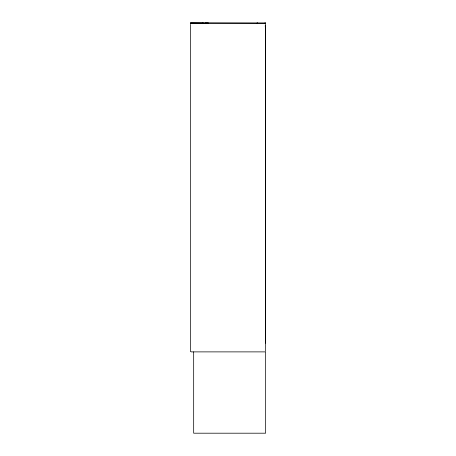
<?xml version="1.0" encoding="UTF-8"?>
<svg xmlns="http://www.w3.org/2000/svg" width="456" height="456" viewBox="0 0 456 456"><rect width="100%" height="100%" fill="white"/><g stroke="black" fill="none" stroke-linecap="round" stroke-linejoin="round"><path stroke-width="0.68" d="M190.374 351.143L190.374 24.39M265.591 351.143L265.591 22.942L204.978 22.806M190.465 22.806L202.093 22.942M202.43 22.806L202.84 22.806M203.53 22.806L203.923 22.806M190.374 22.942L208.381 22.942M190.374 23.512L208.381 23.512M190.46 23.655L190.956 23.655M196.941 23.655L199.015 23.655M208.352 23.655L264.628 23.655M264.879 23.655L265.438 23.655M265.05 26.026L265.569 26.026M190.562 351.525L190.893 351.525M191.127 351.884L265.626 351.884L265.626 433.2L193.675 433.2L193.675 351.884M265.563 26.043L265.563 343.157M264.987 22.806A0.57 0.57 0 0 1 265.569 23.37M257.041 23.011A0.57 0.57 0 0 1 257.492 22.806"/></g></svg>
